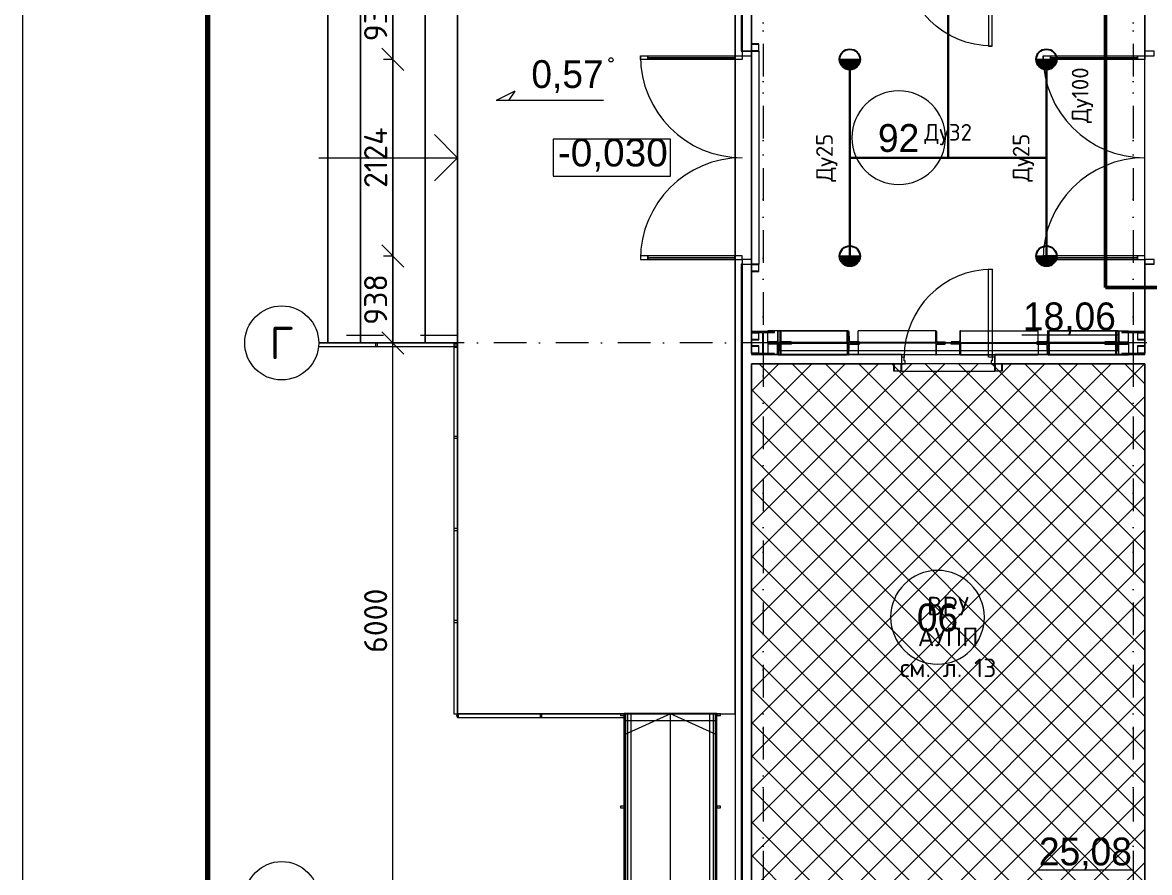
# Model space of a CAD drawing. Header units: millimetres. Extents: x 0 to 2118900, y -20000 to 84100.
# Drawn here: x 400000 to 412175, y 36283 to 45459 of the extents above; entities that cross this region are included whole.
import ezdxf
from ezdxf.enums import TextEntityAlignment as Align

# ---------------------------------------------------------------- set-up
doc = ezdxf.new("R2010")
doc.units = ezdxf.units.MM
for name, pattern in [('Dot & Dashed', [670.277762, 352.777767, -176.388884, 0, -141.111112]), ('strich_line', [800, 400, -400]), ('Крупный пунктир', [634.99999, 0, -634.99999])]:
    doc.linetypes.add(name, pattern=pattern)
for name, color, linetype, lineweight in [('АР_подоснова', 8, 'Continuous', 13), ('ПТ_В2', 3, 'Continuous', 50), ('ПТ_В21_расп', 1, 'Continuous', 30), ('ПТ_оросители', 7, 'Continuous', 25), ('ПТ_оси', 8, 'Continuous', 13), ('ПТ_размеры', 7, 'Continuous', 13), ('ПТ_рамка', 7, 'Continuous', 50), ('ПТ_рамка_тонк', 7, 'Continuous', 18), ('ПТ_текст', 7, 'Continuous', 18), ('ПТ_штриховка', 8, 'Continuous', 9)]:
    doc.layers.add(name, color=color, linetype=linetype, lineweight=lineweight)
doc.styles.add('АР_текст_1', font='arial.ttf')
doc.styles.add('АР_текст_2', font='ARIALN.TTF')
doc.styles.add('ПТ', font='isocpeur.ttf')
doc.dimstyles.new('ПТ100', dxfattribs={"dimscale": 100, "dimtxt": 2.5, "dimasz": 1.2, "dimexe": 1, "dimexo": 0, "dimgap": 0.6, "dimtad": 1, "dimdec": 0, "dimtxsty": 'ПТ', "dimtsz": 1.2, "dimcen": 2.5, "dimclrd": 7, "dimclre": 7, "dimclrt": 7, "dimazin": 3, "dimtfac": 1, "dimtmove": 0, "dimatfit": 3, "dimlwd": 13, "dimlwe": 13, "dimarcsym": 0})

# ---------------------------------------------------------------- blocks, each defined once
blk = doc.blocks.new('Колонна SHS ГК 270')
at = {"color": 0, "linetype": 'Continuous', "lineweight": -2}
for p, q in [((40, 40), (-40, 40)), ((-40, 40), (-40, -40)), ((-36.4, -36.4), (-36.4, 36.4)), ((-36.4, 36.4), (36.4, 36.4)), ((36.4, 36.4), (36.4, -36.4)), ((40, -40), (40, 40)), ((-40, -40), (40, -40)), ((36.4, -36.4), (-36.4, -36.4))]:
    blk.add_line(p, q, dxfattribs=at)
blk = doc.blocks.new('Труба Квадратного Сечения ГК SHS 27_5')
at = {"color": 0, "linetype": 'Continuous', "lineweight": -2}
for p, q in [((505, 40), (0, 40)), ((0, 40), (0, 0)), ((0, 0), (0, -40)), ((1010, 40), (505, 40)), ((1010, 0), (1010, 40)), ((1010, -40), (1010, 0)), ((0, -40), (505, -40)), ((505, -40), (1010, -40))]:
    blk.add_line(p, q, dxfattribs=at)
blk = doc.blocks.new('Труба Квадратного Сечения ГК SHS 27_4')
at = {"color": 0, "linetype": 'Continuous', "lineweight": -2}
for p, q in [((1150, 40), (0, 40)), ((0, 40), (0, 0)), ((0, 0), (0, -40)), ((2300, 40), (1150, 40)), ((2300, 0), (2300, 40)), ((2300, -40), (2300, 0)), ((0, -40), (1150, -40)), ((1150, -40), (2300, -40))]:
    blk.add_line(p, q, dxfattribs=at)
blk = doc.blocks.new('Тамбур_92_46', base_point=(1770, 20216))
at = {"color": 0, "linetype": 'Continuous', "lineweight": -2}
blk.add_line((2795, 18088), (3825, 18088), dxfattribs=at)
for start, end in [(0, 180), (180, 0)]:
    blk.add_arc((1465, 20216), 506, start, end, dxfattribs=at)
at = {"color": 0, "lineweight": -2, "style": 'АР_текст_1'}
for tag, p in [('ROOM_NUMBER', (1465, 20213)), ('ROOM_AREA', (3310, 18287))]:
    blk.add_attdef(tag, text='', height=300, dxfattribs=at).set_placement(p, align=Align.MIDDLE_CENTER)
blk = doc.blocks.new('ВРУ_06_52', base_point=(2105, 14904))
at = {"color": 0, "linetype": 'Continuous', "lineweight": -2}
blk.add_line((2968, 12310), (3998, 12310), dxfattribs=at)
for start, end in [(0, 180), (180, 0)]:
    blk.add_arc((1885, 15038), 506, start, end, dxfattribs=at)
at = {"color": 0, "lineweight": -2, "style": 'АР_текст_1'}
for tag, p in [('ROOM_NUMBER', (1885, 15035)), ('ROOM_AREA', (3483, 12509))]:
    blk.add_attdef(tag, text='', height=300, dxfattribs=at).set_placement(p, align=Align.MIDDLE_CENTER)
blk = doc.blocks.new('Перекрытие_1100', base_point=(-300, -300))
at = {"color": 0, "linetype": 'Continuous', "lineweight": -2, "flags": 128}
blk.add_lwpolyline([(-300, -300), (98301, -300), (98301, 40301), (-300, 40301)], close=True, dxfattribs=at)
blk = doc.blocks.new('Однопольная Дверь 27')
at = {"color": 0, "linetype": 'Continuous', "lineweight": -2}
for p, q in [((435, 0), (435, 950)), ((435, 950), (475, 950)), ((475, 950), (475, 0)), ((-505, 30), (-505, 0)), ((-475, 0), (-505, 0)), ((-505, 0), (-505, -70)), ((-505, 0), (-505, -70)), ((-505, 0), (-505, -70)), ((-475, -40), (-475, 0)), ((475, 0), (435, 0)), ((505, 0), (475, 0)), ((475, 0), (475, -40)), ((505, 30), (505, 0)), ((505, -70), (505, 0)), ((505, 0), (505, -70)), ((505, 0), (505, -70)), ((-505, -70), (-465, -70)), ((-465, -40), (-475, -40)), ((-465, -70), (-465, -40)), ((475, -40), (465, -40)), ((465, -40), (465, -70)), ((465, -70), (505, -70))]:
    blk.add_line(p, q, dxfattribs=at)
blk.add_arc((475, 0), 950, 90, 180, dxfattribs=at)
blk = doc.blocks.new('Стена_50', base_point=(-125, 17825))
at = {"color": 0, "linetype": 'Continuous', "lineweight": -2}
for p, q in [((1495, 17875), (1495, 17845)), ((1495, 17845), (1495, 17775)), ((2505, 17875), (2505, 17845)), ((2505, 17845), (2505, 17775))]:
    blk.add_line(p, q, dxfattribs=at)
at = {"color": 0, "linetype": 'Continuous', "lineweight": -2, "flags": 128}
for points in [[(1495, 17875), (-125, 17875)], [(4125, 17875), (2505, 17875)], [(-125, 17775), (1495, 17775)], [(2505, 17775), (4125, 17775)]]:
    blk.add_lwpolyline(points, dxfattribs=at)
at = {"color": 0, "linetype": 'Continuous', "lineweight": -2, "zscale": 1000}
blk.add_blockref('Однопольная Дверь 27', (2000, 17845), dxfattribs=at)
blk = doc.blocks.new('Металлическая Двупольная дверь 27')
at = {"color": 0, "linetype": 'Continuous', "lineweight": -2}
for p, q in [((-1100, 1100), (-1100, 1020)), ((-1060, 1100), (-1100, 1100)), ((-1060, 1020), (-1060, 1100)), ((1060, 1020), (1060, 1100)), ((1060, 1100), (1100, 1100)), ((1100, 1100), (1100, 1020)), ((-1100, 1020), (-1060, 1020)), ((-1080, 1020), (-1080, 80)), ((1100, 1020), (1060, 1020)), ((1080, 1020), (1080, 80)), ((-1100, 0), (-1150, 0)), ((-1150, 0), (-1150, -100)), ((-1150, -100), (-1150, 0)), ((-1150, -100), (-1150, 0)), ((-1060, 80), (-1100, 80)), ((-1100, 80), (-1100, 0)), ((-1100, -100), (-1100, 0)), ((-1100, 0), (-1060, 0)), ((-1060, 0), (-1060, 80)), ((1060, 0), (1060, 80)), ((1060, 80), (1100, 80)), ((1100, 0), (1060, 0)), ((1100, 80), (1100, 0)), ((1150, 0), (1100, 0)), ((1100, 0), (1100, -100)), ((1150, -100), (1150, 0)), ((1150, -100), (1150, 0)), ((1150, -100), (1150, 0)), ((-1150, -100), (-1100, -100)), ((1100, -100), (1150, -100))]:
    blk.add_line(p, q, dxfattribs=at)
at = {"color": 0, "linetype": 'Continuous', "lineweight": -2, "flags": 128}
for points in [[(-1100, 1020), (-1100, 80), (-1080, 80), (-1080, 1020)], [(-1080, 1020), (-1080, 80), (-1060, 80), (-1060, 1020)], [(1080, 1020), (1080, 80), (1060, 80), (1060, 1020)], [(1100, 1020), (1100, 80), (1080, 80), (1080, 1020)]]:
    blk.add_lwpolyline(points, close=True, dxfattribs=at)
at = {"color": 0, "linetype": 'Continuous', "lineweight": -2}
for centre, start, end in [((-1100, 0), 0, 90), ((1100, 0), 90, 180)]:
    blk.add_arc(centre, 1100, start, end, dxfattribs=at)
blk = doc.blocks.new('Стена_170', base_point=(4125, 28125))
at = {"color": 0, "linetype": 'Continuous', "lineweight": -2}
for p, q in [((4225, 21150), (4125, 21150)), ((4225, 18850), (4125, 18850))]:
    blk.add_line(p, q, dxfattribs=at)
at = {"color": 0, "linetype": 'Continuous', "lineweight": -2, "flags": 128}
for points in [[(4125, 22115), (4125, 21150)], [(4125, 18850), (4125, 17885)], [(4125, 17775), (4125, 11875)]]:
    blk.add_lwpolyline(points, dxfattribs=at)
at = {"color": 0, "linetype": 'Continuous', "lineweight": -2, "zscale": 1000, "rotation": 89.9999999999999}
blk.add_blockref('Металлическая Двупольная дверь 27', (4125, 20000), dxfattribs=at)
blk = doc.blocks.new('Однопольная Дверь 27_4')
at = {"color": 0, "linetype": 'Continuous', "lineweight": -2}
for p, q in [((466, 77), (1278, 758)), ((1278, 758), (1342, 681)), ((1342, 681), (530, 0)), ((-570, 0), (-600, 0)), ((-600, 0), (-600, -100)), ((-600, 0), (-600, -100)), ((-600, 0), (-600, -100)), ((-530, 0), (-570, 0)), ((-570, 0), (-570, -100)), ((-530, -100), (-530, 0)), ((530, 0), (466, 77)), ((570, 0), (530, 0)), ((530, 0), (530, -100)), ((570, 0), (600, 0)), ((570, -100), (570, 0)), ((600, 0), (600, -100)), ((600, 0), (600, -100)), ((600, 0), (600, -100)), ((-570, -100), (-600, -100)), ((-570, -100), (-530, -100)), ((530, -100), (570, -100)), ((570, -100), (600, -100))]:
    blk.add_line(p, q, dxfattribs=at)
blk.add_arc((530, 0), 1060, 40, 180, dxfattribs=at)
blk = doc.blocks.new('Стена_290', base_point=(7275, 11775))
at = {"color": 0, "linetype": 'Continuous', "lineweight": -2}
for p, q in [((5290, 11775), (5290, 11675)), ((6490, 11775), (6490, 11675))]:
    blk.add_line(p, q, dxfattribs=at)
at = {"color": 0, "linetype": 'Continuous', "lineweight": -2, "flags": 128}
for points in [[(5290, 11775), (-125, 11775)], [(-125, 11675), (-125, 11775)], [(7175, 11775), (6490, 11775)], [(-125, 11675), (5290, 11675)], [(6490, 11675), (7175, 11675)]]:
    blk.add_lwpolyline(points, dxfattribs=at)
at = {"color": 0, "linetype": 'Continuous', "lineweight": -2, "xscale": -1, "zscale": 1000}
blk.add_blockref('Однопольная Дверь 27_4', (5890, 11775), dxfattribs=at)
blk = doc.blocks.new('Стена_135', base_point=(-125, 22175))
at = {"color": 0, "linetype": 'Continuous', "lineweight": -2}
for p, q in [((1495, 22155), (1495, 22225)), ((2505, 22155), (2505, 22225)), ((1495, 22125), (1495, 22155)), ((2505, 22125), (2505, 22155))]:
    blk.add_line(p, q, dxfattribs=at)
at = {"color": 0, "linetype": 'Continuous', "lineweight": -2, "flags": 128}
for points in [[(1495, 22225), (-125, 22225)], [(4125, 22225), (2505, 22225)], [(-125, 22125), (1495, 22125)], [(2505, 22125), (4125, 22125)]]:
    blk.add_lwpolyline(points, dxfattribs=at)
at = {"color": 0, "linetype": 'Continuous', "lineweight": -2, "xscale": -1, "zscale": 1000, "rotation": 180}
blk.add_blockref('Однопольная Дверь 27', (2000, 22155), dxfattribs=at)
blk = doc.blocks.new('Стена_167', base_point=(-225, 17998))
at = {"color": 0, "linetype": 'Continuous', "lineweight": -2, "flags": 128}
for points in [[(-235, 17998), (-235, 12002)], [(-225, 17998), (-235, 17998)], [(-225, 12002), (-225, 17998)], [(-235, 12002), (-225, 12002)]]:
    blk.add_lwpolyline(points, dxfattribs=at)
blk = doc.blocks.new('Стена_168', base_point=(-225, 17998))
at = {"color": 0, "linetype": 'Continuous', "lineweight": -2, "flags": 128}
for points in [[(-235, 17998), (-235, 12002)], [(-225, 17998), (-235, 17998)], [(-225, 12002), (-225, 17998)], [(-235, 12002), (-225, 12002)]]:
    blk.add_lwpolyline(points, dxfattribs=at)
blk = doc.blocks.new('Стена_175', base_point=(-225, 18002))
at = {"color": 0, "linetype": 'Continuous', "lineweight": -2, "flags": 128}
for points in [[(-225, 18850), (-235, 18850)], [(-235, 18850), (-235, 18002)], [(-225, 18002), (-225, 18850)], [(-235, 18002), (-225, 18002)]]:
    blk.add_lwpolyline(points, dxfattribs=at)
blk = doc.blocks.new('Стена_176', base_point=(-225, 18002))
at = {"color": 0, "linetype": 'Continuous', "lineweight": -2, "flags": 128}
for points in [[(-225, 18850), (-235, 18850)], [(-235, 18850), (-235, 18002)], [(-225, 18002), (-225, 18850)], [(-235, 18002), (-225, 18002)]]:
    blk.add_lwpolyline(points, dxfattribs=at)
blk = doc.blocks.new('Стена_177', base_point=(-225, 21998))
at = {"color": 0, "linetype": 'Continuous', "lineweight": -2, "flags": 128}
for points in [[(-235, 21998), (-235, 21150)], [(-225, 21998), (-235, 21998)], [(-225, 21150), (-225, 21998)], [(-235, 21150), (-225, 21150)]]:
    blk.add_lwpolyline(points, dxfattribs=at)
blk = doc.blocks.new('Стена_178', base_point=(-225, 21998))
at = {"color": 0, "linetype": 'Continuous', "lineweight": -2, "flags": 128}
for points in [[(-235, 21998), (-235, 21150)], [(-225, 21998), (-235, 21998)], [(-225, 21150), (-225, 21998)], [(-235, 21150), (-225, 21150)]]:
    blk.add_lwpolyline(points, dxfattribs=at)
blk = doc.blocks.new('Ограждение_10')
at = {"color": 0, "linetype": 'Continuous', "lineweight": -2, "flags": 128}
for points in [[(-3300, 13957), (-3298, 13957), (-3296, 13958), (-3295, 13960), (-3293, 13962), (-3292, 13964), (-3291, 13967), (-3290, 13970), (-3290, 13973), (-3290, 13977), (-3290, 13980), (-3290, 13984), (-3291, 13987), (-3292, 13990), (-3293, 13992), (-3295, 13994), (-3296, 13996), (-3298, 13997), (-3300, 13997), (-3301, 13997), (-3303, 13996), (-3305, 13994), (-3306, 13992), (-3307, 13990), (-3308, 13987), (-3309, 13984), (-3309, 13980), (-3310, 13977), (-3309, 13973), (-3309, 13970), (-3308, 13967), (-3307, 13964), (-3306, 13962), (-3305, 13960), (-3303, 13958), (-3301, 13957)], [(-3300, 13997), (-3300, 13957), (-1499, 13957), (-1499, 13997)], [(-3300, 13997), (-3300, 13957), (-1499, 13957), (-1499, 13997)], [(-3300, 13997), (-3300, 13957), (-1499, 13957), (-1499, 13997)], [(-3300, 13997), (-3300, 13957), (-1499, 13957), (-1499, 13997)], [(-3300, 13997), (-3300, 13957), (-1499, 13957), (-1499, 13997)], [(-2409, 13997), (-2409, 13957), (-2389, 13957), (-2389, 13997)]]:
    blk.add_lwpolyline(points, close=True, dxfattribs=at)
blk = doc.blocks.new('Колонна Универсальная 27')
at = {"color": 0, "linetype": 'Continuous', "lineweight": -2}
for p, q in [((125, 125), (-125, 125)), ((-125, 125), (-125, 113)), ((125, 113), (125, 125)), ((-125, 113), (-4, 113)), ((-4, 113), (-4, -113)), ((4, -113), (4, 113)), ((4, 113), (125, 113)), ((-4, -113), (-125, -113)), ((-125, -113), (-125, -125)), ((125, -113), (4, -113)), ((125, -125), (125, -113)), ((-125, -125), (125, -125))]:
    blk.add_line(p, q, dxfattribs=at)
blk = doc.blocks.new('Двутавp К 26020-83 27_4')
at = {"color": 0, "linetype": 'Крупный пунктир', "lineweight": -2}
blk.add_line((0, 0), (39750, 0), dxfattribs=at)
blk = doc.blocks.new('Морф_432')
at = {"color": 0, "linetype": 'Continuous', "lineweight": -2, "flags": 128}
for points in [[(1027, 18004), (1027, 18129)], [(1867, 18129), (1027, 18129)], [(1867, 18004), (1867, 18129)], [(1867, 18129), (1869, 18129), (1872, 18127)], [(1872, 18127), (1874, 18123), (1874, 18025), (1877, 18016)], [(1867, 18004), (1027, 18004)], [(1971, 18004), (1867, 18004)], [(1877, 18016), (1885, 18012), (1966, 18012), (1969, 18010)], [(1969, 18010), (1971, 18006), (1971, 18004)]]:
    blk.add_lwpolyline(points, dxfattribs=at)
blk = doc.blocks.new('Морф_433')
at = {"color": 0, "linetype": 'Continuous', "lineweight": -2, "flags": 128}
for points in [[(158, 18127), (156, 18122), (156, 18025), (153, 18016)], [(163, 18129), (162, 18129), (158, 18127)], [(163, 18004), (163, 18129)], [(163, 18129), (910, 18129)], [(910, 18004), (910, 18129)], [(58, 18010), (56, 18005), (56, 18004)], [(56, 18004), (163, 18004)], [(153, 18016), (145, 18012), (62, 18012), (58, 18010)], [(163, 18004), (910, 18004)]]:
    blk.add_lwpolyline(points, dxfattribs=at)
blk = doc.blocks.new('Морф_434')
at = {"color": 0, "linetype": 'Continuous', "lineweight": -2}
for p in [(183, 18129), (310, 18004)]:
    blk.add_line(p, (183, 18004), dxfattribs=at)
at = {"color": 0, "linetype": 'Continuous', "lineweight": -2, "flags": 128}
for points in [[(51, 18004), (51, 18129)], [(183, 18129), (51, 18129)], [(189, 18127), (185, 18129), (185, 18129), (185, 18129), (183, 18129)], [(921, 18129), (183, 18129)], [(189, 18127), (190, 18126), (191, 18123), (191, 18040), (192, 18025), (195, 18017), (195, 18016)], [(921, 18004), (921, 18129)], [(921, 18129), (922, 18129), (925, 18127)], [(925, 18127), (927, 18123), (929, 18025), (933, 18016)], [(183, 18004), (51, 18004)], [(921, 18004), (183, 18004)], [(195, 18016), (197, 18015), (205, 18012), (288, 18012), (304, 18012), (305, 18012), (309, 18010)], [(304, 18012), (205, 18012)], [(309, 18010), (309, 18009), (310, 18005)], [(310, 18005), (310, 18005), (310, 18004)], [(1044, 18004), (921, 18004)], [(933, 18016), (942, 18012), (1040, 18012), (1044, 18010)], [(1040, 18012), (942, 18012)], [(1044, 18010), (1045, 18005), (1044, 18004)]]:
    blk.add_lwpolyline(points, dxfattribs=at)
blk = doc.blocks.new('Морф_435')
at = {"color": 0, "linetype": 'Continuous', "lineweight": -2, "flags": 128}
for points in [[(1867, 17996), (1027, 17996)], [(1027, 17996), (1027, 17871)], [(1867, 17996), (1867, 17871)], [(1971, 17996), (1867, 17996)], [(1872, 17873), (1874, 17878), (1874, 17975), (1877, 17984)], [(1877, 17984), (1885, 17988), (1966, 17988), (1969, 17990)], [(1969, 17990), (1971, 17995), (1971, 17996)], [(1867, 17871), (1027, 17871)], [(1867, 17871), (1869, 17871), (1872, 17873)]]:
    blk.add_lwpolyline(points, dxfattribs=at)
blk = doc.blocks.new('Морф_436')
at = {"color": 0, "linetype": 'Continuous', "lineweight": -2, "flags": 128}
for points in [[(58, 17990), (56, 17994), (56, 17996)], [(56, 17996), (163, 17996)], [(153, 17984), (145, 17988), (62, 17988), (58, 17990)], [(158, 17873), (156, 17877), (156, 17975), (153, 17984)], [(163, 17996), (910, 17996)], [(163, 17996), (163, 17871)], [(910, 17996), (910, 17871)], [(163, 17871), (162, 17871), (158, 17873)], [(163, 17871), (910, 17871)]]:
    blk.add_lwpolyline(points, dxfattribs=at)
blk = doc.blocks.new('Морф_437')
at = {"color": 0, "linetype": 'Continuous', "lineweight": -2}
for p, q in [((183, 17996), (183, 17871)), ((310, 17996), (183, 17996))]:
    blk.add_line(p, q, dxfattribs=at)
at = {"color": 0, "linetype": 'Continuous', "lineweight": -2, "flags": 128}
for points in [[(183, 17996), (51, 17996)], [(51, 17996), (51, 17871)], [(921, 17996), (183, 17996)], [(195, 17984), (195, 17983), (192, 17975), (191, 17960), (191, 17877), (190, 17874), (189, 17873)], [(309, 17990), (305, 17988), (304, 17988), (288, 17988), (205, 17988), (197, 17985), (195, 17984)], [(304, 17988), (205, 17988)], [(310, 17995), (309, 17991), (309, 17990)], [(310, 17996), (310, 17995), (310, 17995)], [(921, 17996), (921, 17871)], [(1044, 17996), (921, 17996)], [(925, 17873), (927, 17877), (929, 17975), (933, 17984)], [(933, 17984), (942, 17988), (1040, 17988), (1044, 17990)], [(1040, 17988), (942, 17988)], [(1044, 17990), (1045, 17995), (1044, 17996)], [(183, 17871), (51, 17871)], [(189, 17873), (185, 17871), (185, 17871), (185, 17871), (183, 17871)], [(921, 17871), (183, 17871)], [(921, 17871), (922, 17871), (925, 17873)]]:
    blk.add_lwpolyline(points, dxfattribs=at)
blk = doc.blocks.new('Морф_438')
at = {"color": 0, "linetype": 'Continuous', "lineweight": -2, "flags": 128}
for points in [[(2128, 18127), (2126, 18123), (2126, 18025), (2123, 18016)], [(2133, 18129), (2131, 18129), (2128, 18127)], [(2133, 18004), (2133, 18129)], [(2133, 18129), (2973, 18129)], [(2973, 18004), (2973, 18129)], [(2031, 18010), (2029, 18006), (2029, 18004)], [(2029, 18004), (2133, 18004)], [(2123, 18016), (2115, 18012), (2034, 18012), (2031, 18010)], [(2133, 18004), (2973, 18004)]]:
    blk.add_lwpolyline(points, dxfattribs=at)
blk = doc.blocks.new('Морф_439')
at = {"color": 0, "linetype": 'Continuous', "lineweight": -2, "flags": 128}
for points in [[(3090, 18004), (3090, 18129)], [(3837, 18129), (3090, 18129)], [(3837, 18129), (3838, 18129), (3842, 18127)], [(3837, 18004), (3837, 18129)], [(3842, 18127), (3844, 18123), (3844, 18025), (3847, 18016)], [(3837, 18004), (3090, 18004)], [(3944, 18004), (3837, 18004)], [(3847, 18016), (3855, 18012), (3938, 18012), (3942, 18010)], [(3942, 18010), (3944, 18006), (3944, 18004)]]:
    blk.add_lwpolyline(points, dxfattribs=at)
blk = doc.blocks.new('Морф_440')
at = {"color": 0, "linetype": 'Continuous', "lineweight": -2}
for p, q in [((3817, 18129), (3817, 18004)), ((3817, 18004), (3690, 18004))]:
    blk.add_line(p, q, dxfattribs=at)
at = {"color": 0, "linetype": 'Continuous', "lineweight": -2, "flags": 128}
for points in [[(3075, 18127), (3073, 18123), (3071, 18025), (3067, 18016)], [(3079, 18129), (3078, 18129), (3075, 18127)], [(3079, 18004), (3079, 18129)], [(3079, 18129), (3817, 18129)], [(3811, 18127), (3810, 18126), (3809, 18123), (3809, 18040), (3808, 18025), (3805, 18017), (3805, 18016)], [(3817, 18129), (3815, 18129), (3815, 18129), (3815, 18129), (3811, 18127)], [(3817, 18129), (3949, 18129)], [(3949, 18004), (3949, 18129)], [(2956, 18010), (2955, 18005), (2956, 18004)], [(3067, 18016), (3058, 18012), (2960, 18012), (2956, 18010)], [(2956, 18004), (3079, 18004)], [(2960, 18012), (3058, 18012)], [(3079, 18004), (3817, 18004)], [(3691, 18010), (3691, 18009), (3690, 18005)], [(3690, 18005), (3690, 18005), (3690, 18004)], [(3805, 18016), (3803, 18015), (3795, 18012), (3712, 18012), (3696, 18012), (3695, 18012), (3691, 18010)], [(3696, 18012), (3795, 18012)], [(3817, 18004), (3949, 18004)]]:
    blk.add_lwpolyline(points, dxfattribs=at)
blk = doc.blocks.new('Морф_441')
at = {"color": 0, "linetype": 'Continuous', "lineweight": -2, "flags": 128}
for points in [[(2029, 17996), (2133, 17996)], [(2031, 17990), (2029, 17995), (2029, 17996)], [(2123, 17984), (2115, 17988), (2034, 17988), (2031, 17990)], [(2128, 17873), (2126, 17878), (2126, 17975), (2123, 17984)], [(2133, 17996), (2973, 17996)], [(2133, 17996), (2133, 17871)], [(2973, 17996), (2973, 17871)], [(2133, 17871), (2131, 17871), (2128, 17873)], [(2133, 17871), (2973, 17871)]]:
    blk.add_lwpolyline(points, dxfattribs=at)
blk = doc.blocks.new('Морф_442')
at = {"color": 0, "linetype": 'Continuous', "lineweight": -2, "flags": 128}
for points in [[(3837, 17996), (3090, 17996)], [(3090, 17996), (3090, 17871)], [(3944, 17996), (3837, 17996)], [(3837, 17996), (3837, 17871)], [(3842, 17873), (3844, 17878), (3844, 17975), (3847, 17984)], [(3847, 17984), (3855, 17988), (3938, 17988), (3942, 17990)], [(3942, 17990), (3944, 17995), (3944, 17996)], [(3837, 17871), (3090, 17871)], [(3837, 17871), (3838, 17871), (3842, 17873)]]:
    blk.add_lwpolyline(points, dxfattribs=at)
blk = doc.blocks.new('Морф_443')
at = {"color": 0, "linetype": 'Continuous', "lineweight": -2}
for q in [(3690, 17996), (3817, 17871)]:
    blk.add_line((3817, 17996), q, dxfattribs=at)
at = {"color": 0, "linetype": 'Continuous', "lineweight": -2, "flags": 128}
for points in [[(2956, 17990), (2955, 17995), (2956, 17996)], [(2956, 17996), (3079, 17996)], [(3067, 17984), (3058, 17988), (2960, 17988), (2956, 17990)], [(2960, 17988), (3058, 17988)], [(3075, 17873), (3073, 17877), (3071, 17975), (3067, 17984)], [(3079, 17996), (3817, 17996)], [(3079, 17996), (3079, 17871)], [(3690, 17996), (3690, 17995), (3690, 17995)], [(3690, 17995), (3691, 17991), (3691, 17990)], [(3691, 17990), (3695, 17988), (3696, 17988), (3712, 17988), (3795, 17988), (3803, 17985), (3805, 17984)], [(3696, 17988), (3795, 17988)], [(3805, 17984), (3805, 17983), (3808, 17975), (3809, 17960), (3809, 17877), (3810, 17874), (3811, 17873)], [(3817, 17996), (3949, 17996)], [(3949, 17996), (3949, 17871)], [(3079, 17871), (3078, 17871), (3075, 17873)], [(3079, 17871), (3817, 17871)], [(3811, 17873), (3815, 17871), (3815, 17871), (3815, 17871), (3817, 17871)], [(3817, 17871), (3949, 17871)]]:
    blk.add_lwpolyline(points, dxfattribs=at)
blk = doc.blocks.new('Морф_444')
at = {"color": 0, "linetype": 'Continuous', "lineweight": -2, "flags": 128}
for points in [[(170, 17996), (170, 17979), (170, 17916)], [(170, 17916), (170, 17996)], [(3830, 17996), (170, 17996)], [(170, 17991), (170, 17996)], [(170, 17996), (170, 17996)], [(170, 17918), (170, 17916)], [(170, 17916), (170, 17916)], [(3830, 17916), (170, 17916)], [(3830, 17916), (3830, 17996)]]:
    blk.add_lwpolyline(points, dxfattribs=at)
blk = doc.blocks.new('Отметка Уровня_4', base_point=(-1634, 20000))
at = {"color": 0, "linetype": 'Continuous', "lineweight": -2, "flags": 128}
blk.add_lwpolyline([(-2267, 19800), (-1001, 19800), (-1001, 20200), (-2267, 20200)], close=True, dxfattribs=at)
at = {"color": 0, "lineweight": -2, "insert": (-2217, 19850), "char_height": 300, "attachment_point": 7, "style": 'АР_текст_1'}
blk.add_mtext('\\A1;{\\pql;\\fArial|b0|i0|c204|p0;\\W1.000000;-0,030}', dxfattribs=at)
blk = doc.blocks.new('Перекрытие_1040', base_point=(-3300, 25998))
at = {"color": 0, "linetype": 'Continuous', "lineweight": -2, "flags": 128}
blk.add_lwpolyline([(-3300, 25998), (-3300, 13997), (-300, 13997), (-300, 25998)], close=True, dxfattribs=at)
blk = doc.blocks.new('Металлическая Двупольная дверь 27_2')
at = {"color": 0, "linetype": 'Continuous', "lineweight": -2}
for p, q in [((-1100, 1100), (-1100, 1020)), ((-1060, 1100), (-1100, 1100)), ((-1060, 1020), (-1060, 1100)), ((1060, 1020), (1060, 1100)), ((1060, 1100), (1100, 1100)), ((1100, 1100), (1100, 1020)), ((-1100, 1020), (-1060, 1020)), ((-1080, 1020), (-1080, 80)), ((1100, 1020), (1060, 1020)), ((1080, 1020), (1080, 80)), ((-1100, 0), (-1150, 0)), ((-1150, 0), (-1150, -100)), ((-1150, 0), (-1150, -100)), ((-1150, 0), (-1150, -100)), ((-1060, 80), (-1100, 80)), ((-1100, 80), (-1100, 0)), ((-1100, -100), (-1100, 0)), ((-1100, 0), (-1060, 0)), ((-1060, 0), (-1060, 80)), ((1060, 0), (1060, 80)), ((1060, 80), (1100, 80)), ((1100, 0), (1060, 0)), ((1100, 80), (1100, 0)), ((1150, 0), (1100, 0)), ((1100, 0), (1100, -100)), ((1150, -100), (1150, 0)), ((1150, 0), (1150, -100)), ((1150, 0), (1150, -100)), ((-1150, -100), (-1100, -100)), ((1100, -100), (1150, -100))]:
    blk.add_line(p, q, dxfattribs=at)
at = {"color": 0, "linetype": 'Continuous', "lineweight": -2, "flags": 128}
for points in [[(-1100, 1020), (-1100, 80), (-1080, 80), (-1080, 1020)], [(-1080, 1020), (-1080, 80), (-1060, 80), (-1060, 1020)], [(1080, 1020), (1080, 80), (1060, 80), (1060, 1020)], [(1100, 1020), (1100, 80), (1080, 80), (1080, 1020)]]:
    blk.add_lwpolyline(points, close=True, dxfattribs=at)
at = {"color": 0, "linetype": 'Continuous', "lineweight": -2}
for centre, start, end in [((-1100, 0), 0, 90), ((1100, 0), 90, 180)]:
    blk.add_arc(centre, 1100, start, end, dxfattribs=at)
blk = doc.blocks.new('Стена_415', base_point=(-125, -125))
at = {"color": 0, "linetype": 'Continuous', "lineweight": -2}
for p, q in [((-225, 21150), (-125, 21150)), ((-225, 18850), (-125, 18850))]:
    blk.add_line(p, q, dxfattribs=at)
at = {"color": 0, "linetype": 'Continuous', "lineweight": -2, "flags": 128}
for points in [[(-225, 40225), (-225, 21150)], [(-125, 21150), (-125, 22115)], [(-225, 18850), (-225, -125)], [(-125, 17885), (-125, 18850)], [(-125, 11875), (-125, 17775)]]:
    blk.add_lwpolyline(points, dxfattribs=at)
at = {"color": 0, "linetype": 'Continuous', "lineweight": -2, "zscale": 1000, "rotation": 90}
blk.add_blockref('Металлическая Двупольная дверь 27_2', (-225, 20000), dxfattribs=at)
blk = doc.blocks.new('Ограждение_38')
at = {"color": 0, "linetype": 'Continuous', "lineweight": -2, "flags": 128}
for points in [[(-3300, 17995), (-3340, 17995), (-3340, 17955), (-3300, 17955)], [(-3300, 17975), (-3340, 17975), (-3340, 13997), (-3300, 13997)], [(-3300, 17975), (-3340, 17975), (-3340, 13997), (-3300, 13997)], [(-3300, 17975), (-3340, 17975), (-3340, 13997), (-3300, 13997)], [(-3300, 17975), (-3340, 17975), (-3340, 13997), (-3300, 13997)], [(-3300, 17975), (-3340, 17975), (-3340, 13997), (-3300, 13997)], [(-3300, 16990), (-3340, 16990), (-3340, 16970), (-3300, 16970)], [(-3300, 15996), (-3340, 15996), (-3340, 15976), (-3300, 15976)], [(-3300, 15002), (-3340, 15002), (-3340, 14982), (-3300, 14982)]]:
    blk.add_lwpolyline(points, close=True, dxfattribs=at)
blk = doc.blocks.new('Ограждение_46')
at = {"color": 0, "linetype": 'Continuous', "lineweight": -2}
for p, q in [((-1459, 13992), (-1499, 13992)), ((-1499, 13992), (-1499, 8992)), ((-1459, 13992), (-1499, 13992)), ((-1499, 13992), (-1499, 8992)), ((-1459, 8992), (-1459, 13992)), ((-1459, 8992), (-1459, 13992))]:
    blk.add_line(p, q, dxfattribs=at)
blk = doc.blocks.new('Ограждение_47')
at = {"color": 0, "linetype": 'Continuous', "lineweight": -2}
for p, q in [((-1482, 13987), (-1500, 13987)), ((-1500, 13987), (-1500, 8997)), ((-1482, 8997), (-1482, 13987))]:
    blk.add_line(p, q, dxfattribs=at)
at = {"color": 0, "linetype": 'Continuous', "lineweight": -2, "flags": 128}
for points in [[(-1539, 13977), (-1499, 13977), (-1499, 13997), (-1539, 13997)], [(-1539, 12979), (-1499, 12979), (-1499, 12999), (-1539, 12999)]]:
    blk.add_lwpolyline(points, close=True, dxfattribs=at)
blk = doc.blocks.new('Ограждение_48')
at = {"color": 0, "linetype": 'Continuous', "lineweight": -2}
for p, q in [((-499, 13992), (-539, 13992)), ((-539, 13992), (-539, 8992)), ((-499, 13992), (-539, 13992)), ((-539, 13992), (-539, 8992)), ((-499, 8992), (-499, 13992)), ((-499, 8992), (-499, 13992))]:
    blk.add_line(p, q, dxfattribs=at)
blk = doc.blocks.new('Ограждение_49')
at = {"color": 0, "linetype": 'Continuous', "lineweight": -2}
for p, q in [((-499, 13987), (-517, 13987)), ((-517, 13987), (-517, 8997)), ((-499, 8997), (-499, 13987))]:
    blk.add_line(p, q, dxfattribs=at)
at = {"color": 0, "linetype": 'Continuous', "lineweight": -2, "flags": 128}
for points in [[(-499, 13977), (-459, 13977), (-459, 13997), (-499, 13997)], [(-499, 12979), (-459, 12979), (-459, 12999), (-499, 12999)]]:
    blk.add_lwpolyline(points, close=True, dxfattribs=at)
blk = doc.blocks.new('Стандартный Маркер Сетки_40')
at = {"color": 0, "linetype": 'Dot & Dashed', "lineweight": -2}
blk.add_line((0, 0), (55187, 0), dxfattribs=at)
at = {"color": 0, "lineweight": -2, "style": 'АР_текст_1'}
blk.add_attdef('AC_MarkerText_1', text='', height=300, rotation=90, dxfattribs=at).set_placement((55368, -69), align=Align.TOP_CENTER)
blk = doc.blocks.new('Пандус Прямой 27_4')
at = {"color": 0, "linetype": 'Continuous', "lineweight": -2}
for p, q in [((0, 500), (12000, 500)), ((12000, 0), (11771, 500)), ((12000, -500), (12000, 500)), ((0, 0), (12000, 0)), ((11771, -500), (12000, 0)), ((0, -500), (12000, -500))]:
    blk.add_line(p, q, dxfattribs=at)
at = {"color": 0, "linetype": 'Continuous', "lineweight": -2, "style": 'АР_текст_2'}
for tag, p in [('transitionPercentageLower_0', (2500, 159)), ('ac_bottomlevel', (6000, 159)), ('transitionPercentageLower_1', (9500, 159))]:
    blk.add_attdef(tag, text='', height=300, dxfattribs=at).set_placement(p, align=Align.MIDDLE_CENTER)
blk = doc.blocks.new('Балка - Швеллер ПП 27_70')
at = {"color": 0, "linetype": 'Continuous', "lineweight": -2}
for p, q in [((-8, 38), (4992, 38)), ((-8, 38), (-8, -37)), ((4992, 0), (4992, 38)), ((4992, -37), (4992, 0)), ((-8, -37), (4992, -37))]:
    blk.add_line(p, q, dxfattribs=at)
blk = doc.blocks.new('Балка - Швеллер ПП 27_80')
at = {"color": 0, "linetype": 'Continuous', "lineweight": -2}
for p, q in [((0, 37.5), (0, -37.5)), ((500, 37.5), (0, 37.5)), ((1000, 37.5), (500, 37.5)), ((1000, 0), (1000, 37.5)), ((1000, -37.5), (1000, 0)), ((0, -37.5), (500, -37.5)), ((500, -37.5), (1000, -37.5))]:
    blk.add_line(p, q, dxfattribs=at)
blk = doc.blocks.new('Символ Уклона 27')
at = {"color": 0, "linetype": 'Continuous', "lineweight": -2}
for p, q in [((0, 0), (1160, 0)), ((960, 100), (1160, 0)), ((960, 100), (1027, 0))]:
    blk.add_line(p, q, dxfattribs=at)
at = {"color": 0, "linetype": 'Continuous', "lineweight": -2, "style": 'АР_текст_1'}
blk.add_attdef('txt', text='', height=300, dxfattribs=at).set_placement((0, 45), align=Align.BOTTOM_LEFT)
blk = doc.blocks.new('AR_F1')
at = {"layer": 'АР_подоснова'}
for p, q in [((-4700, 18000), (-4700, 22000)), ((-4700, 22000), (-4700, 18000)), ((-4350, 18000), (-4350, 22000)), ((-4350, 22000), (-4350, 18000)), ((-4000, 18000), (-4000, 22000)), ((-4000, 22000), (-4000, 18000)), ((-3650, 18000), (-3650, 22000)), ((-3650, 22000), (-3650, 18000)), ((-3300, 18000), (-3300, 22000)), ((-3550, 20250), (-3300, 20000)), ((-4800, 20000), (-4700, 20000)), ((-4700, 20000), (-3650, 20000)), ((-3650, 20000), (-3300, 20000)), ((-3300, 20000), (-3550, 19750)), ((-4800, 18000), (-4700, 18000)), ((-3300, 18000), (-4800, 18000)), ((-3300, 18000), (-4800, 18000)), ((-3300, 18000), (-4800, 18000)), ((-3300, 18000), (-4800, 18000)), ((-3300, 18000), (-4800, 18000)), ((-4800, 17960), (-3300, 17960)), ((-4800, 17960), (-3300, 17960)), ((-4800, 17960), (-3300, 17960)), ((-4800, 17960), (-3300, 17960)), ((-4800, 17960), (-3300, 17960)), ((-4700, 18000), (-4350, 18000)), ((-4350, 18000), (-4000, 18000)), ((-4185, 18000), (-4185, 17960)), ((-4165, 18000), (-4185, 18000)), ((-4185, 17960), (-4165, 17960)), ((-4165, 17960), (-4165, 18000)), ((-4000, 18000), (-3650, 18000)), ((-3650, 18000), (-3300, 18000)), ((-3300, 17960), (-3300, 18000)), ((-3300, 17960), (-3300, 18000)), ((-3300, 17960), (-3300, 18000)), ((-3300, 17960), (-3300, 18000)), ((-3300, 17960), (-3300, 18000))]:
    blk.add_line(p, q, dxfattribs=at)
at = {"layer": 'АР_подоснова', "linetype": 'strich_line'}
for p, q in [((-3300, 18080), (-4800, 18080)), ((-3300, 18000), (-3300, 18080)), ((-4800, 18000), (-3300, 18000))]:
    blk.add_line(p, q, dxfattribs=at)
at = {"layer": 'АР_подоснова', "linetype": 'Dot & Dashed'}
blk.add_line((98000, 18000), (-4800, 18000), dxfattribs=at)
at = {"layer": 'АР_подоснова', "linetype": 'Continuous', "flags": 128}
for points in [[(4125, 17875), (4125, 22125), (-125, 22125), (-125, 17875)], [(4125, 17775), (-125, 17775), (-125, 11875), (4125, 11875)]]:
    blk.add_lwpolyline(points, close=True, dxfattribs=at)
at = {"layer": 'АР_подоснова', "linetype": 'Continuous'}
blk.add_circle((-1643, 21056), 22.5, dxfattribs=at)
for name, p in [('Перекрытие_1100', (-300, -300)), ('Перекрытие_1040', (-3300, 25998)), ('Морф_434', (0, 0)), ('Морф_433', (0, 0)), ('Морф_432', (0, 0)), ('Морф_438', (0, 0)), ('Морф_440', (0, 0)), ('Морф_439', (0, 0)), ('Ограждение_38', (0, 0)), ('Морф_437', (0, 0)), ('Морф_436', (0, 0)), ('Морф_444', (0, 0)), ('Морф_435', (0, 0)), ('Морф_441', (0, 0)), ('Морф_443', (0, 0)), ('Морф_442', (0, 0)), ('Ограждение_10', (0, 0)), ('Ограждение_47', (0, 0)), ('Ограждение_46', (0, 0)), ('Ограждение_48', (0, 0)), ('Ограждение_49', (0, 0))]:
    blk.add_blockref(name, p, dxfattribs=at)
at = {"layer": 'АР_подоснова'}
for name, p in [('Стена_415', (-125, -125)), ('Стена_170', (4125, 28125)), ('Стена_135', (-125, 22175)), ('Стена_177', (-225, 21998)), ('Стена_178', (-225, 21998)), ('Отметка Уровня_4', (-1634, 20000)), ('Стена_175', (-225, 18002)), ('Стена_176', (-225, 18002)), ('Стена_50', (-125, 17825)), ('Стена_167', (-225, 17998)), ('Стена_168', (-225, 17998)), ('Стена_290', (7275, 11775))]:
    blk.add_blockref(name, p, dxfattribs=at)
at = {"layer": 'АР_подоснова', "linetype": 'Continuous', "zscale": 1000}
for name, p, rotation in [('Стандартный Маркер Сетки_40', (0, 40000), 270), ('Стандартный Маркер Сетки_40', (4000, 40000), 270), ('Колонна SHS ГК 270', (-85, 21190), 90), ('Колонна SHS ГК 270', (-85, 18810), 90), ('Колонна Универсальная 27', (0, 18000), 180), ('Колонна SHS ГК 270', (-85, 18073), 180), ('Колонна Универсальная 27', (4000, 18000), 180), ('Колонна SHS ГК 270', (4085, 18073), 180), ('Колонна SHS ГК 270', (-85, 17927), 180), ('Колонна SHS ГК 270', (4085, 17927), 180), ('Труба Квадратного Сечения ГК SHS 27_5', (2505, 17735), 180), ('Пандус Прямой 27_4', (-999, 1997), 90), ('Балка - Швеллер ПП 27_80', (-499, 13960), 180), ('Балка - Швеллер ПП 27_70', (-537, 9005), 90)]:
    blk.add_blockref(name, p, dxfattribs=dict(at, rotation=rotation))
at = {"layer": 'АР_подоснова', "linetype": 'Continuous', "xscale": -1, "zscale": 1000}
for name, p, rotation in [('Двутавp К 26020-83 27_4', (0, 39875), 90), ('Двутавp К 26020-83 27_4', (4000, 39875), 90), ('Труба Квадратного Сечения ГК SHS 27_4', (-85, 18850), 270), ('Колонна SHS ГК 270', (1455, 17735), 180), ('Колонна SHS ГК 270', (2545, 17735), 180), ('Балка - Швеллер ПП 27_70', (-1462, 9005), 270)]:
    blk.add_blockref(name, p, dxfattribs=dict(at, rotation=rotation))
at = {"layer": 'АР_подоснова', "linetype": 'Continuous'}
ref = blk.add_blockref('Символ Уклона 27', (-1722, 20618), dxfattribs=dict(at, xscale=-1, zscale=1000))
ref.add_attrib('txt', '0,57', dxfattribs={"layer": '0', "color": 0, "linetype": 'Continuous', "lineweight": 0, "height": 300}).set_placement((-1722, 20663), align=Align.BOTTOM_RIGHT)
ref = blk.add_blockref('Тамбур_92_46', (1770, 20216), dxfattribs=at)
ref.add_attrib('ROOM_NUMBER', '92', dxfattribs={"layer": '0', "color": 0, "lineweight": 9, "height": 300}).set_placement((1465, 20213), align=Align.MIDDLE_CENTER)
ref.add_attrib('ROOM_AREA', '18,06', dxfattribs={"layer": '0', "color": 0, "lineweight": 9, "height": 300}).set_placement((3310, 18287), align=Align.MIDDLE_CENTER)
ref = blk.add_blockref('ВРУ_06_52', (2105, 14904), dxfattribs=at)
ref.add_attrib('ROOM_NUMBER', '06', dxfattribs={"layer": '0', "color": 0, "lineweight": 9, "height": 300}).set_placement((1885, 15035), align=Align.MIDDLE_CENTER)
ref.add_attrib('ROOM_AREA', '25,08', dxfattribs={"layer": '0', "color": 0, "lineweight": 9, "height": 300}).set_placement((3483, 12509), align=Align.MIDDLE_CENTER)
blk = doc.blocks.new('SPR_DN')
for p, q in [((-1.1, 0), (1.1, 0)), ((-1.08, -0.18), (1.08, -0.18)), ((-1.04, -0.37), (1.04, -0.37)), ((-0.95, -0.55), (0.95, -0.55)), ((-0.82, -0.73), (0.82, -0.73)), ((-0.61, -0.92), (0.61, -0.92))]:
    blk.add_line(p, q)
blk.add_circle((0, 0), 1.1)

msp = doc.modelspace()

# ---------------------------------------------------------------- hatches: boundary and pattern name
at = {"layer": 'ПТ_штриховка'}
h = msp.add_hatch(dxfattribs=at)
h.set_pattern_fill('ANSI37', color=8, scale=80)
h.paths.add_polyline_path([(407875, 35875), (412125, 35875), (412125, 41775), (407875, 41775)])

# ---------------------------------------------------------------- linework, layer by layer
at = {"layer": 'ПТ_В2'}
for p, q in [((411700, 46750), (411700, 42600)), ((411700, 42600), (412700, 42600))]:
    msp.add_line(p, q, dxfattribs=at)
at = {"layer": 'ПТ_В21_расп'}
for p, q in [((410000, 48600), (410000, 44000)), ((408938, 44000), (408938, 45062)), ((411062, 44000), (411062, 45062)), ((410000, 44000), (408938, 44000)), ((408938, 44000), (408938, 42938)), ((410000, 44000), (411062, 44000)), ((411062, 44000), (411062, 42938))]:
    msp.add_line(p, q, dxfattribs=at)
at = {"layer": 'ПТ_оси', "color": 7}
for centre in [(402800, 42000), (402800, 36000)]:
    msp.add_circle(centre, 400, dxfattribs=at)
at = {"layer": 'ПТ_рамка', "lineweight": 70}
msp.add_lwpolyline([(402000, 500), (518400, 500), (518400, 83600), (402000, 83600)], close=True, dxfattribs=at)
at = {"layer": 'ПТ_рамка_тонк', "lineweight": 13}
msp.add_lwpolyline([(400000, 0), (518900, 0), (518900, 84100), (400000, 84100)], close=True, dxfattribs=at)

# ---------------------------------------------------------------- block references
at = {"layer": 'АР_подоснова'}
msp.add_blockref('AR_F1', (408000, 24000), dxfattribs=at)
at = {"layer": 'ПТ_оросители', "xscale": 100, "yscale": 100}
for p in [(408938, 45062), (411062, 45062), (408938, 42938), (411062, 42938)]:
    msp.add_blockref('SPR_DN', p, dxfattribs=at)

# ---------------------------------------------------------------- texts
at = {"layer": 'ПТ_текст', "style": 'ПТ'}
for s, p in [('Ду100', (411570, 44675)), ('Ду25', (408808, 44000)), ('Ду25', (410932, 44000))]:
    msp.add_text(s, height=180, rotation=90, dxfattribs=at).set_placement(p, align=Align.BOTTOM_CENTER)
msp.add_text('Ду32', height=180, dxfattribs=at).set_placement((410000, 44130), align=Align.BOTTOM_CENTER)
msp.add_text('Г', height=350, dxfattribs=at).set_placement((402800, 42000), align=Align.MIDDLE_CENTER)
at = {"layer": 'ПТ_текст', "insert": (410000, 38825), "char_height": 200, "width": 3000, "attachment_point": 5, "style": 'ПТ'}
msp.add_mtext('ВРУ \\PАУПП \\Pсм. л. 13', dxfattribs=at)

# ---------------------------------------------------------------- dimensions: what is measured, and where the dimension line sits
at = {"layer": 'ПТ_размеры'}
for base, p1, p2 in [((404000, 45062), (404000, 45062), (404000, 46000)), ((404000, 42938), (404000, 42938), (404000, 45062)), ((404000, 42000), (404000, 42000), (404000, 42938)), ((404000, 36000), (404000, 36000), (404000, 42000))]:
    msp.add_linear_dim(base=base, p1=p1, p2=p2, angle=90, dimstyle='ПТ100', dxfattribs=at).render()

doc.saveas('drawing.dxf')
